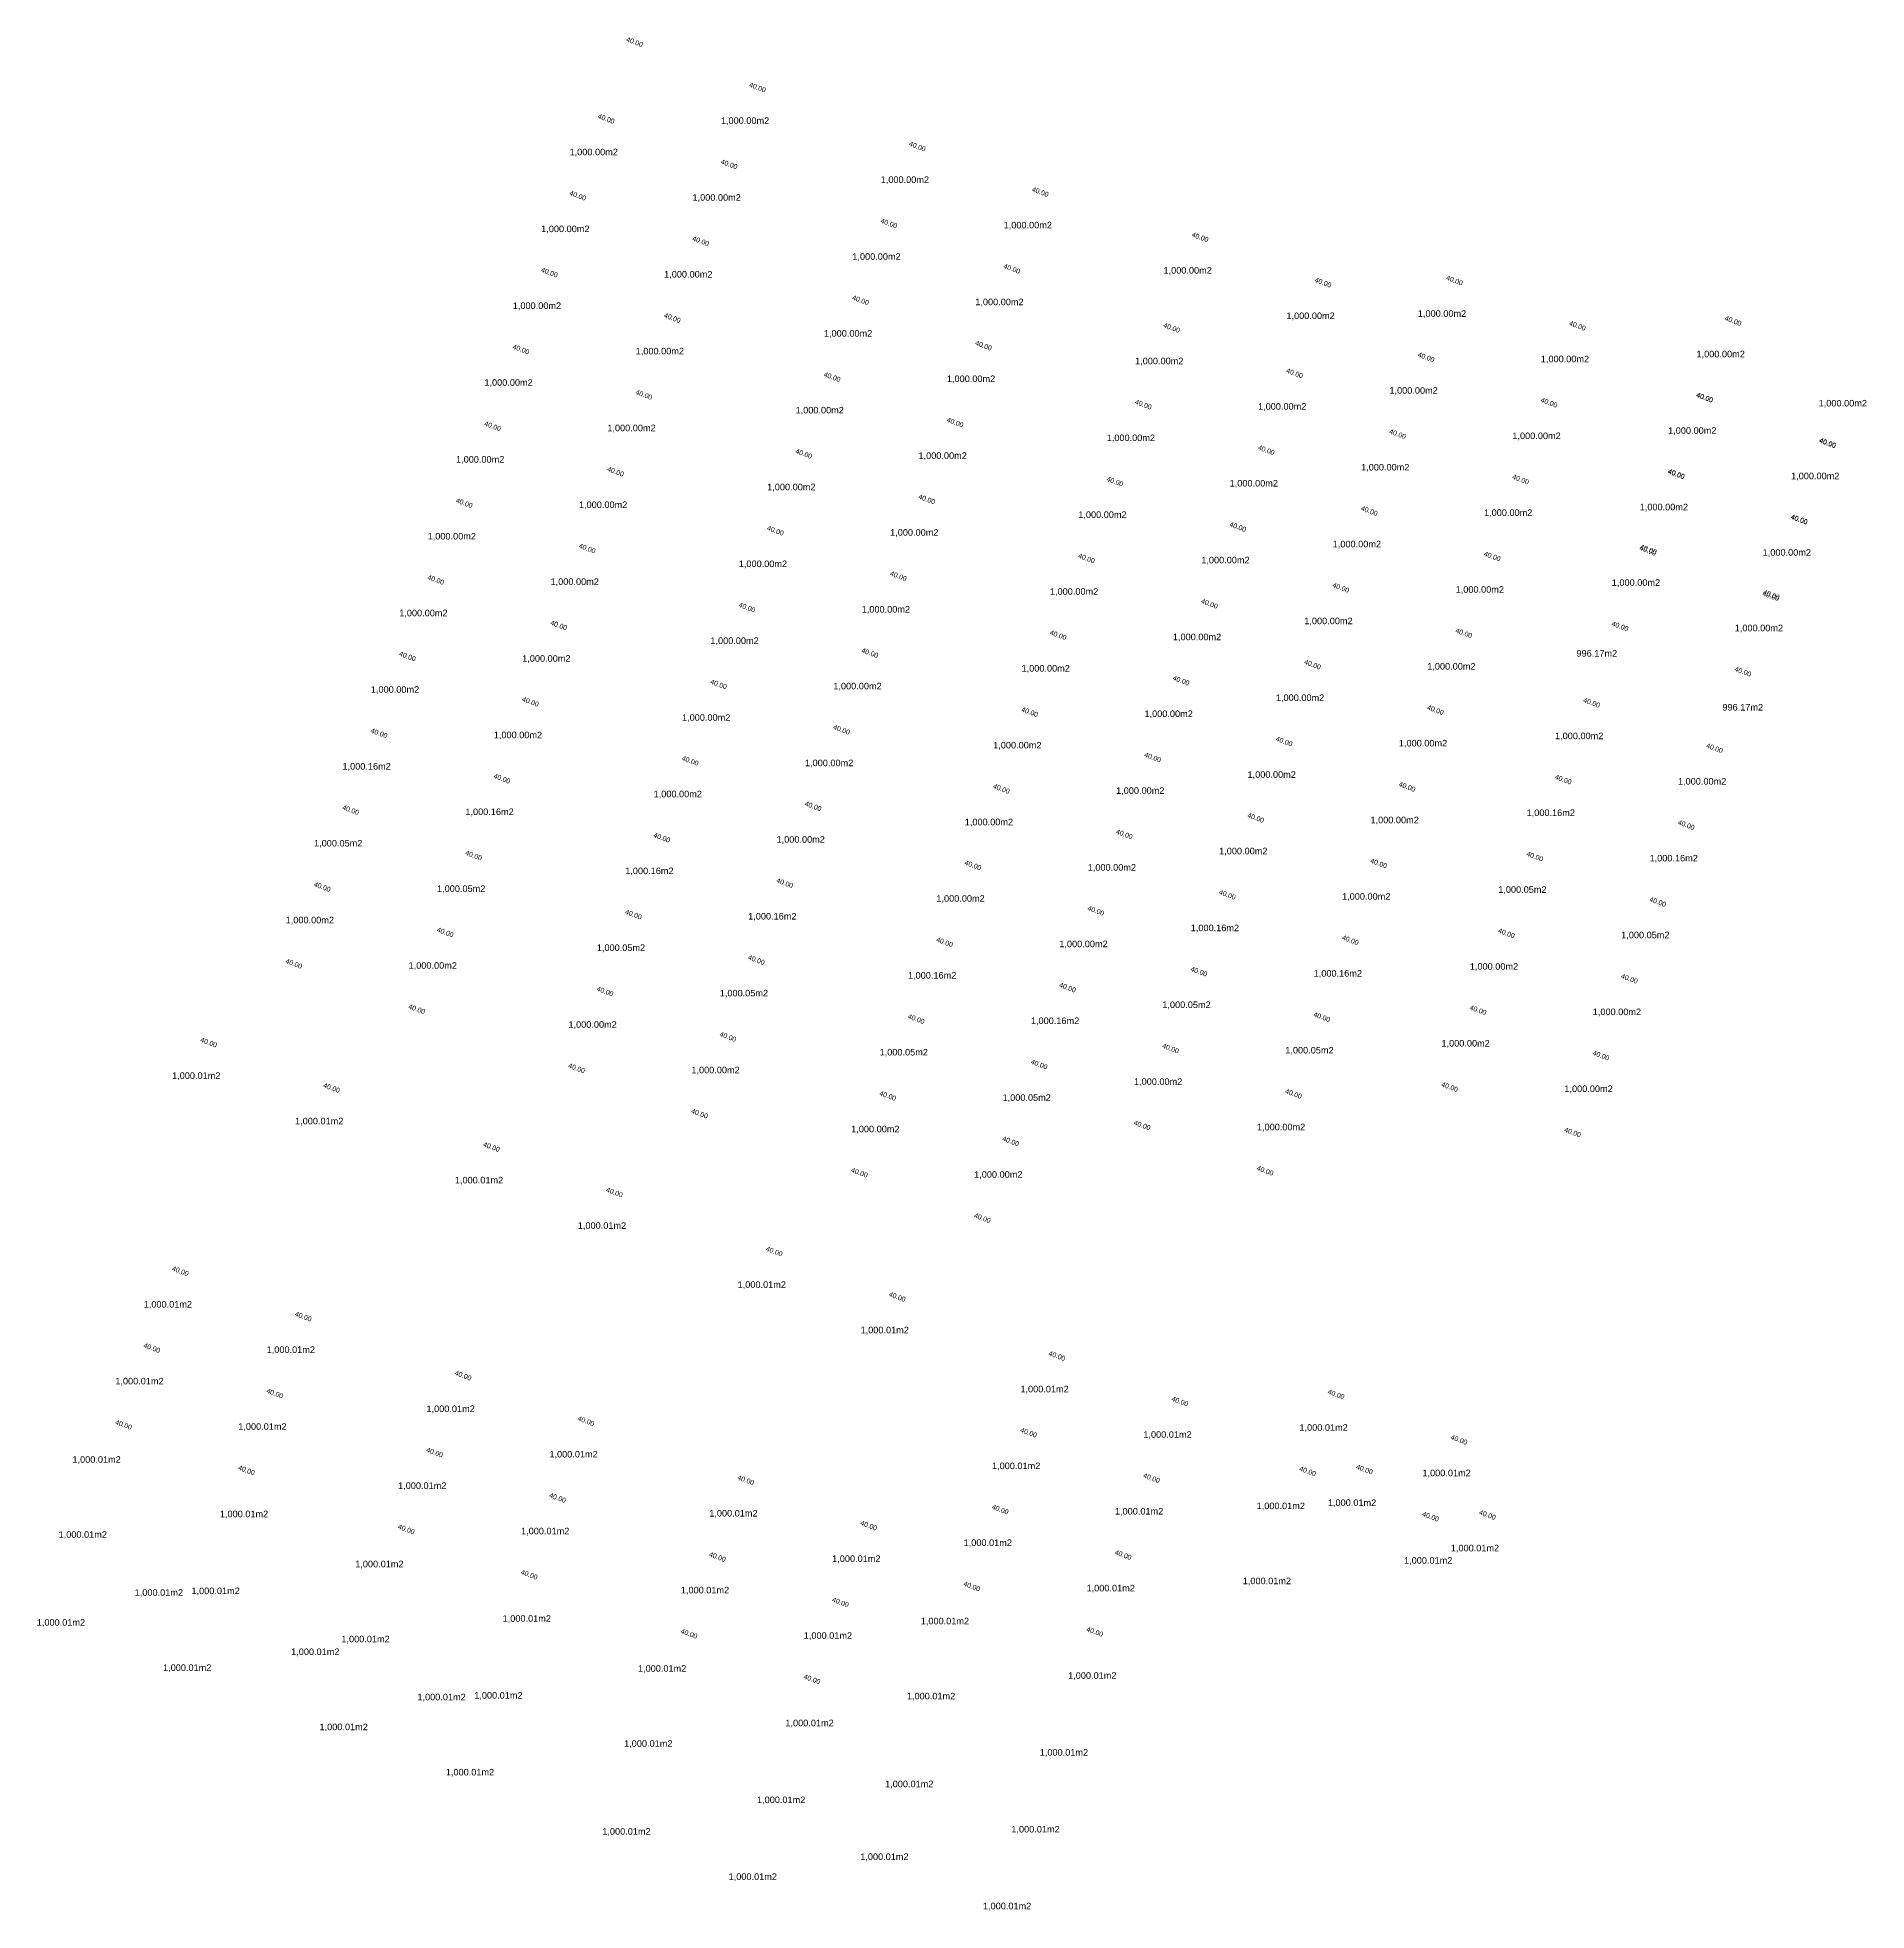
# Model space of a CAD drawing. Header units: metres. Extents: x 277679 to 502674, y 2669847 to 2703376.
# Drawn here: x 277679 to 278237, y 2702804 to 2703376 of the extents above.
import ezdxf
from ezdxf.enums import TextEntityAlignment as Align

# ---------------------------------------------------------------- set-up
doc = ezdxf.new("R2010")
doc.units = ezdxf.units.M
doc.layers.add('CVL_CURV_TX', color=2, linetype='CONTINUOUS')
doc.styles.add('ARIAL', font='ARIAL')

msp = doc.modelspace()

# ---------------------------------------------------------------- texts
at = {"layer": 'CVL_CURV_TX', "color": 7, "style": 'ARIAL'}
for p in [(277860.92, 2703374.42), (277898.44, 2703360.56), (277852.25, 2703350.97), (277947.21, 2703342.54), (277889.77, 2703337.11), (277843.59, 2703327.53), (277984.73, 2703328.67), (277938.55, 2703319.09), (277881.11, 2703313.66), (278033.51, 2703314.86), (277834.93, 2703304.08), (277976.07, 2703305.23), (278111.14, 2703301.68), (277929.89, 2703295.64), (278071.03, 2703301), (277872.45, 2703290.22), (278024.84, 2703287.2), (278148.66, 2703287.81), (278196.18, 2703289.32), (277826.26, 2703280.64), (277967.41, 2703281.78), (278062.36, 2703273.34), (278102.48, 2703278.23), (277921.22, 2703272.2), (277863.78, 2703266.77), (278016.18, 2703263.76), (278140, 2703264.37), (278187.52, 2703265.98), (278187.52, 2703265.87), (277817.6, 2703257.19), (277958.74, 2703258.33), (278053.7, 2703249.89), (278093.81, 2703254.78), (278225.04, 2703252.12), (278225.04, 2703252), (277912.56, 2703248.75), (277855.12, 2703243.33), (278007.52, 2703240.31), (278131.33, 2703240.92), (278178.85, 2703242.64), (278178.85, 2703242.53), (277808.94, 2703233.74), (277950.08, 2703234.89), (278085.15, 2703231.34), (278216.37, 2703228.78), (278216.37, 2703228.66), (277903.9, 2703225.3), (278045.04, 2703226.45), (277846.46, 2703219.88), (277998.85, 2703216.86), (278122.67, 2703217.47), (278170.19, 2703219.19), (278170.33, 2703219.59), (277800.27, 2703210.3), (277941.42, 2703211.44), (278076.49, 2703207.89), (278207.71, 2703205.33), (278207.85, 2703205.72), (277895.23, 2703201.86), (278036.37, 2703203), (277837.79, 2703196.43), (277990.19, 2703193.42), (278114.01, 2703194.03), (278161.67, 2703196.14), (277932.75, 2703187.99), (277791.61, 2703186.96), (278067.82, 2703184.44), (278199.19, 2703182.27), (277886.57, 2703178.41), (278027.71, 2703179.55), (277829.13, 2703173.09), (277981.53, 2703169.97), (278105.34, 2703170.58), (278153, 2703172.8), (277924.09, 2703164.55), (277782.94, 2703163.51), (278059.16, 2703161), (278190.52, 2703158.94), (277877.9, 2703155.07), (278019.05, 2703156.11), (277820.46, 2703149.64), (278096.68, 2703147.13), (278144.34, 2703149.35), (277972.86, 2703146.52), (277774.28, 2703140.05), (277915.42, 2703141.21), (278050.5, 2703137.66), (277869.24, 2703131.62), (278010.39, 2703132.66), (278181.86, 2703135.49), (277811.8, 2703126.19), (278135.67, 2703125.9), (277964.2, 2703123.19), (278088.02, 2703123.8), (277765.61, 2703116.6), (277906.76, 2703117.76), (278041.83, 2703114.21), (277860.57, 2703108.17), (278001.72, 2703109.32), (278173.19, 2703112.03), (277803.13, 2703102.74), (278127.01, 2703102.45), (277955.53, 2703099.73), (278079.35, 2703100.34), (277756.95, 2703093.15), (277898.09, 2703094.3), (278033.16, 2703090.75), (277851.91, 2703084.71), (277993.06, 2703085.87), (278164.53, 2703088.58), (277794.47, 2703079.29), (278118.34, 2703079), (277946.87, 2703076.28), (278070.68, 2703076.89), (277730.95, 2703069.12), (277889.43, 2703070.85), (278024.5, 2703067.3), (277843.24, 2703061.26), (277984.39, 2703062.42), (278155.86, 2703065.13), (278109.68, 2703055.55), (277768.47, 2703055.26), (277938.2, 2703052.83), (278062.02, 2703053.44), (277880.76, 2703047.4), (277975.72, 2703038.97), (278015.83, 2703043.85), (278147.2, 2703041.68), (277817.25, 2703037.23), (277929.54, 2703029.38), (278053.35, 2703029.99), (277854.77, 2703023.37), (277967.06, 2703015.52), (277903.54, 2703005.35), (277722.29, 2702999.35), (277941.07, 2702991.49), (277759.81, 2702985.48), (277713.62, 2702975.9), (277989.84, 2702973.46), (277808.58, 2702967.46), (277751.14, 2702962.03), (278027.36, 2702959.6), (278075.02, 2702961.74), (277846.1, 2702953.6), (277704.96, 2702952.45), (277981.18, 2702950.05), (278112.54, 2702947.88), (277799.92, 2702944.01), (277742.48, 2702938.58), (277894.88, 2702935.58), (278018.7, 2702936.19), (278066.35, 2702938.29), (278083.68, 2702938.81), (277837.44, 2702930.15), (277972.51, 2702926.6), (278103.87, 2702924.43), (278121.2, 2702924.94), (277791.25, 2702920.56), (277932.4, 2702921.71), (278010.03, 2702912.74), (277886.21, 2702912.13), (277828.78, 2702906.7), (277963.85, 2702903.15), (277923.74, 2702898.26), (277877.55, 2702888.68), (278001.37, 2702889.29), (277915.07, 2702874.81)]:
    msp.add_text('40.00', height=1.5, rotation=339.7212, dxfattribs=at).set_placement(p, align=Align.MIDDLE)
at = {"layer": 'CVL_CURV_TX', "color": 1, "style": 'ARIAL'}
for s, p in [('1,000.00m2', (277894.62, 2703350.24)), ('1,000.00m2', (277848.44, 2703340.66)), ('1,000.00m2', (277943.4, 2703332.22)), ('1,000.00m2', (277885.96, 2703326.79)), ('1,000.00m2', (277839.78, 2703317.21)), ('1,000.00m2', (277980.92, 2703318.35)), ('1,000.00m2', (277934.74, 2703308.77)), ('1,000.00m2', (277877.3, 2703303.35)), ('1,000.00m2', (278029.7, 2703304.55)), ('1,000.00m2', (277831.11, 2703293.76)), ('1,000.00m2', (277972.26, 2703294.91)), ('1,000.00m2', (278067.22, 2703290.68)), ('1,000.00m2', (278107.33, 2703291.36)), ('1,000.00m2', (277926.07, 2703285.32)), ('1,000.00m2', (277868.63, 2703279.9)), ('1,000.00m2', (278192.37, 2703279)), ('1,000.00m2', (278021.03, 2703276.89)), ('1,000.00m2', (278144.85, 2703277.5)), ('1,000.00m2', (277822.45, 2703270.32)), ('1,000.00m2', (277963.59, 2703271.46)), ('1,000.00m2', (278098.66, 2703267.91)), ('1,000.00m2', (277917.41, 2703261.88)), ('1,000.00m2', (278058.55, 2703263.02)), ('1,000.00m2', (278229.65, 2703264.01)), ('1,000.00m2', (277859.97, 2703256.45)), ('1,000.00m2', (278012.37, 2703253.44)), ('1,000.00m2', (278136.18, 2703254.05)), ('1,000.00m2', (278183.71, 2703255.66)), ('1,000.00m2', (277813.79, 2703246.87)), ('1,000.00m2', (277954.93, 2703248.01)), ('1,000.00m2', (278090, 2703244.47)), ('1,000.00m2', (278049.89, 2703239.58)), ('1,000.00m2', (278221.23, 2703241.8)), ('1,000.00m2', (277851.31, 2703233.01)), ('1,000.00m2', (277908.75, 2703238.43)), ('1,000.00m2', (278003.7, 2703229.99)), ('1,000.00m2', (278127.52, 2703230.6)), ('1,000.00m2', (278175.04, 2703232.32)), ('1,000.00m2', (277805.12, 2703223.42)), ('1,000.00m2', (277946.27, 2703224.57)), ('1,000.00m2', (278041.23, 2703216.13)), ('1,000.00m2', (278081.34, 2703221.02)), ('1,000.00m2', (278212.56, 2703218.46)), ('1,000.00m2', (277900.08, 2703214.99)), ('1,000.00m2', (277842.64, 2703209.56)), ('1,000.00m2', (277995.04, 2703206.55)), ('1,000.00m2', (278118.86, 2703207.16)), ('1,000.00m2', (278166.52, 2703209.27)), ('1,000.00m2', (277796.46, 2703199.98)), ('1,000.00m2', (277937.6, 2703201.12)), ('1,000.00m2', (278072.67, 2703197.57)), ('1,000.00m2', (278204.04, 2703195.41)), ('1,000.00m2', (277891.42, 2703191.54)), ('1,000.00m2', (278032.56, 2703192.68)), ('996.17m2', (278154.57, 2703187.84)), ('1,000.00m2', (277833.98, 2703186.11)), ('1,000.00m2', (277986.38, 2703183.1)), ('1,000.00m2', (278110.19, 2703183.71)), ('1,000.00m2', (277787.8, 2703176.64)), ('1,000.00m2', (277928.94, 2703177.68)), ('1,000.00m2', (278064.01, 2703174.13)), ('996.17m2', (278199.11, 2703171.39)), ('1,000.00m2', (277882.76, 2703168.09)), ('1,000.00m2', (278023.9, 2703169.24)), ('1,000.00m2', (277825.32, 2703162.77)), ('1,000.00m2', (277977.72, 2703159.65)), ('1,000.00m2', (278101.53, 2703160.26)), ('1,000.00m2', (278149.19, 2703162.48)), ('1,000.16m2', (277779.13, 2703153.19)), ('1,000.00m2', (277920.28, 2703154.23)), ('1,000.00m2', (278055.35, 2703150.68)), ('1,000.00m2', (278186.71, 2703148.62)), ('1,000.00m2', (277874.09, 2703144.75)), ('1,000.00m2', (278015.24, 2703145.79)), ('1,000.16m2', (277816.65, 2703139.32)), ('1,000.00m2', (277969.05, 2703136.21)), ('1,000.00m2', (278092.87, 2703136.82)), ('1,000.16m2', (278140.52, 2703139.03)), ('1,000.00m2', (277911.61, 2703130.89)), ('1,000.05m2', (277770.46, 2703129.73)), ('1,000.00m2', (278046.68, 2703127.34)), ('1,000.16m2', (278178.04, 2703125.17)), ('1,000.16m2', (277865.43, 2703121.3)), ('1,000.00m2', (278006.57, 2703122.34)), ('1,000.05m2', (277807.99, 2703115.87)), ('1,000.00m2', (277960.39, 2703112.87)), ('1,000.00m2', (278084.2, 2703113.48)), ('1,000.05m2', (278131.86, 2703115.58)), ('1,000.16m2', (277902.95, 2703107.44)), ('1,000.00m2', (277761.8, 2703106.28)), ('1,000.16m2', (278038.02, 2703103.89)), ('1,000.05m2', (278169.38, 2703101.72)), ('1,000.05m2', (277856.76, 2703097.85)), ('1,000.00m2', (277997.91, 2703099)), ('1,000.00m2', (277799.32, 2703092.42)), ('1,000.16m2', (278075.54, 2703090.02)), ('1,000.00m2', (278123.19, 2703092.13)), ('1,000.16m2', (277951.72, 2703089.41)), ('1,000.05m2', (277894.28, 2703083.98)), ('1,000.05m2', (278029.35, 2703080.44)), ('1,000.00m2', (277848.1, 2703074.4)), ('1,000.16m2', (277989.24, 2703075.55)), ('1,000.00m2', (278160.71, 2703078.27)), ('1,000.00m2', (278114.53, 2703068.68)), ('1,000.05m2', (277943.06, 2703065.96)), ('1,000.05m2', (278066.87, 2703066.57)), ('1,000.01m2', (277727.14, 2703058.8)), ('1,000.00m2', (277885.62, 2703060.53)), ('1,000.00m2', (278020.69, 2703056.98)), ('1,000.05m2', (277980.58, 2703052.1)), ('1,000.00m2', (278152.05, 2703054.81)), ('1,000.01m2', (277764.66, 2703044.94)), ('1,000.00m2', (277934.39, 2703042.51)), ('1,000.00m2', (278058.21, 2703043.12)), ('1,000.00m2', (277971.91, 2703028.65)), ('1,000.01m2', (277813.44, 2703026.92)), ('1,000.01m2', (277850.96, 2703013.05)), ('1,000.01m2', (277899.73, 2702995.03)), ('1,000.01m2', (277718.48, 2702989.03)), ('1,000.01m2', (277937.25, 2702981.17)), ('1,000.01m2', (277756, 2702975.17)), ('1,000.01m2', (277709.81, 2702965.58)), ('1,000.01m2', (277986.03, 2702963.15)), ('1,000.01m2', (277804.77, 2702957.14)), ('1,000.01m2', (277747.33, 2702951.72)), ('1,000.01m2', (278023.55, 2702949.28)), ('1,000.01m2', (278071.2, 2702951.43)), ('1,000.01m2', (277696.73, 2702941.66)), ('1,000.01m2', (277842.29, 2702943.28)), ('1,000.01m2', (277977.36, 2702939.73)), ('1,000.01m2', (278108.73, 2702937.56)), ('1,000.01m2', (277796.11, 2702933.69)), ('1,000.01m2', (277741.72, 2702925.04)), ('1,000.01m2', (277891.07, 2702925.26)), ('1,000.01m2', (278014.88, 2702925.87)), ('1,000.01m2', (278058.12, 2702927.51)), ('1,000.01m2', (278079.87, 2702928.49)), ('1,000.01m2', (277692.5, 2702918.76)), ('1,000.01m2', (277833.63, 2702919.83)), ('1,000.01m2', (277968.7, 2702916.28)), ('1,000.01m2', (278117.39, 2702914.63)), ('1,000.01m2', (277783.03, 2702909.77)), ('1,000.01m2', (277928.59, 2702911.4)), ('1,000.01m2', (278103.11, 2702910.88)), ('1,000.01m2', (277733.05, 2702901.58)), ('1,000.01m2', (277882.4, 2702901.81)), ('1,000.01m2', (278006.22, 2702902.42)), ('1,000.01m2', (278053.89, 2702904.61)), ('1,000.01m2', (277715.72, 2702901.06)), ('1,000.01m2', (277685.84, 2702891.95)), ('1,000.01m2', (277828.01, 2702893.15)), ('1,000.01m2', (277955.62, 2702892.36)), ('1,000.01m2', (277778.8, 2702886.88)), ('1,000.01m2', (277919.92, 2702887.94)), ('1,000.01m2', (277763.47, 2702882.99)), ('1,000.01m2', (277724.38, 2702878.14)), ('1,000.01m2', (277869.32, 2702877.89)), ('1,000.01m2', (278000.6, 2702875.74)), ('1,000.01m2', (277802.01, 2702869.18)), ('1,000.01m2', (277819.35, 2702869.7)), ('1,000.01m2', (277951.39, 2702869.46)), ('1,000.01m2', (277772.13, 2702860.06)), ('1,000.01m2', (277914.31, 2702861.27)), ('1,000.01m2', (277865.09, 2702854.99)), ('1,000.01m2', (277991.94, 2702852.29)), ('1,000.01m2', (277810.68, 2702846.25)), ('1,000.01m2', (277944.73, 2702842.65)), ('1,000.01m2', (277905.64, 2702837.81)), ('1,000.01m2', (277858.43, 2702828.18)), ('1,000.01m2', (277983.27, 2702828.84)), ('1,000.01m2', (277937.15, 2702820.45)), ('1,000.01m2', (277896.98, 2702814.37)), ('1,000.01m2', (277974.6, 2702805.4))]:
    msp.add_text(s, height=2, dxfattribs=at).set_placement(p, align=Align.MIDDLE)

doc.saveas('drawing.dxf')
